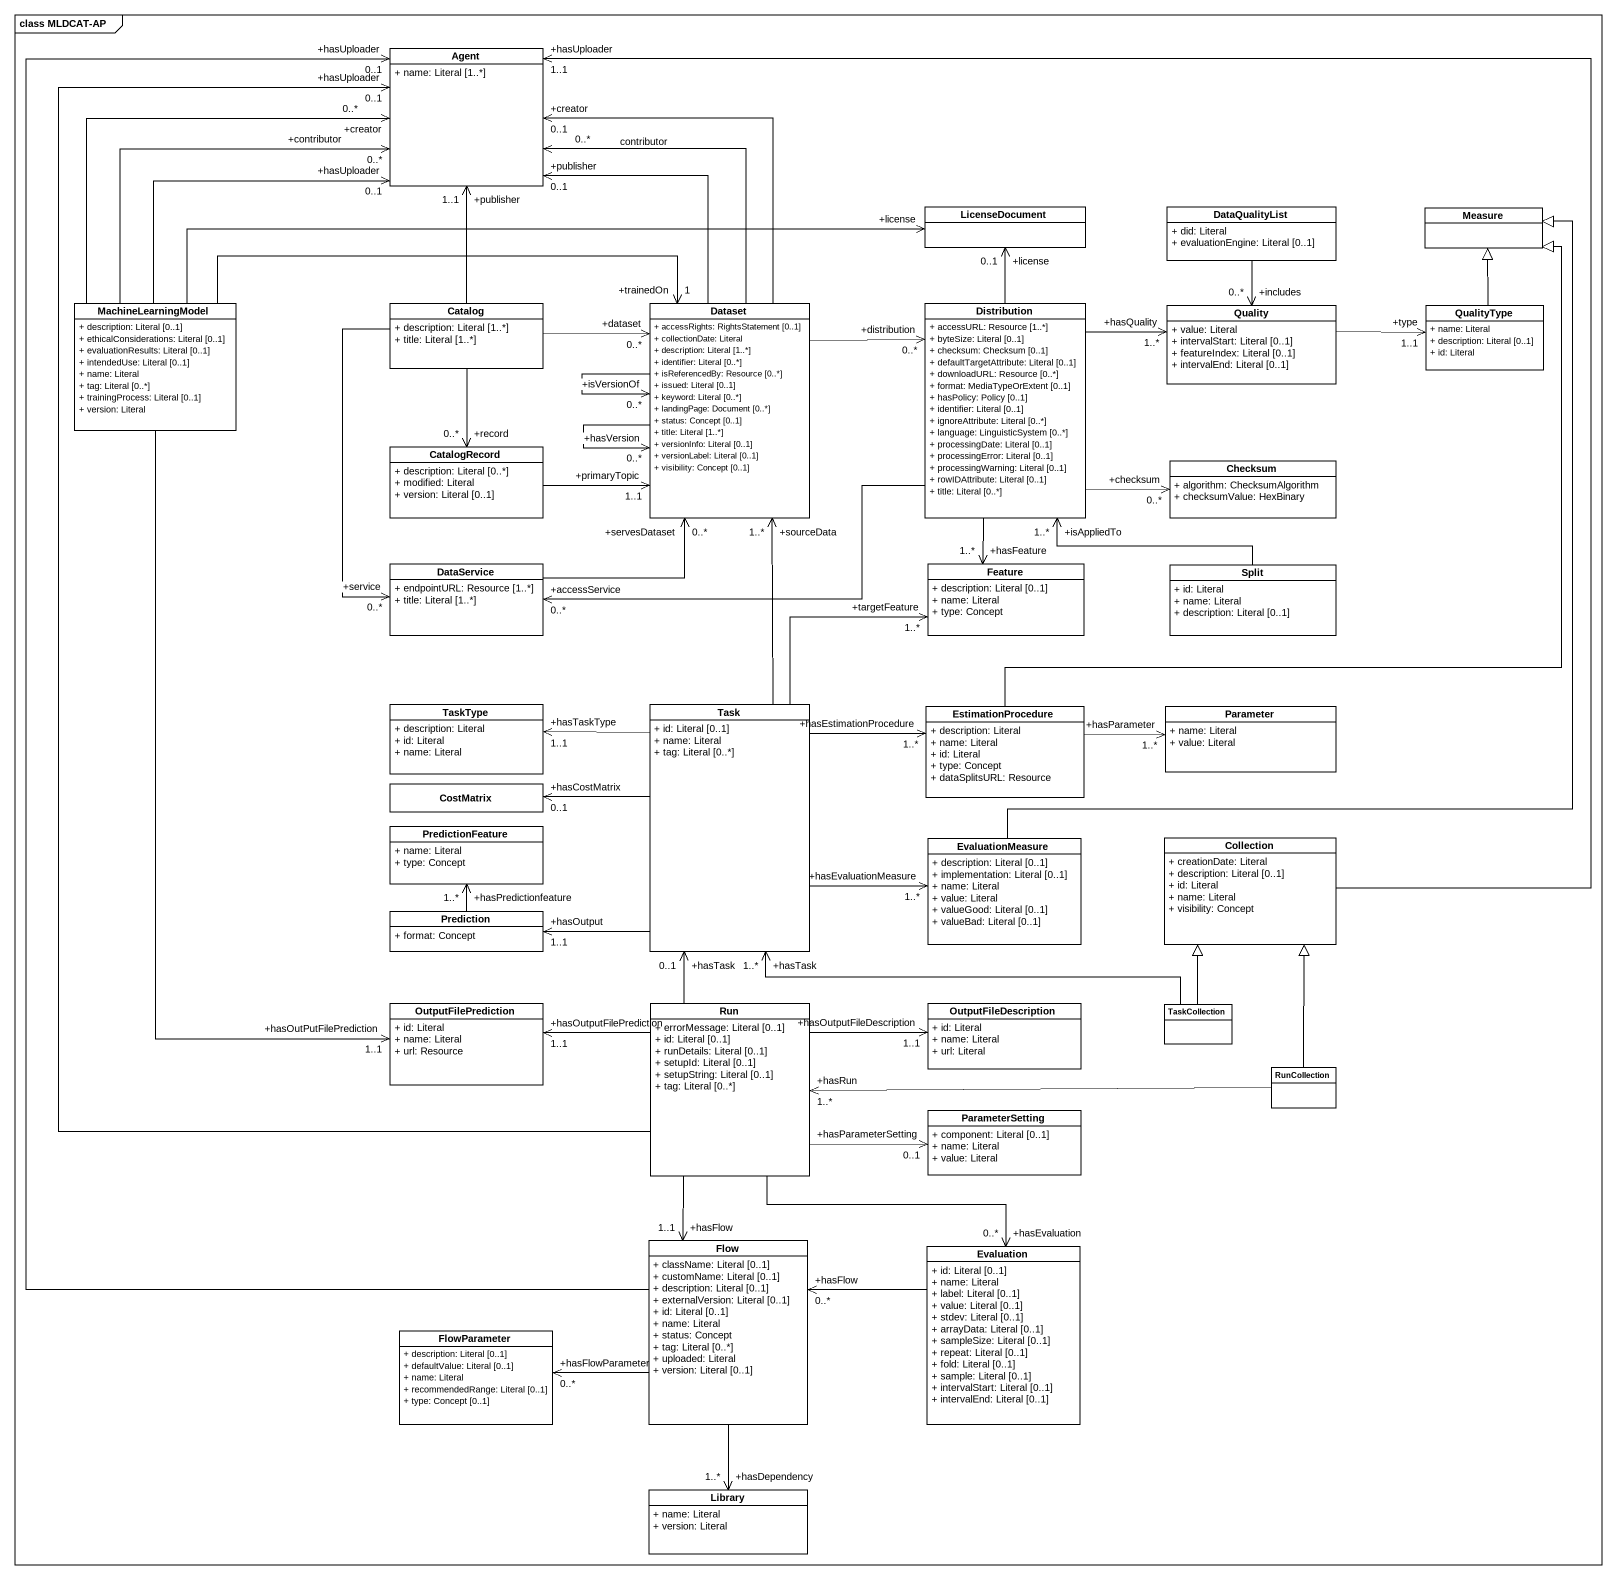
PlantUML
@startuml
mainframe class MLDCAT-AP
hide circle
hide empty members
skinparam classAttributeIconSize 0
class "Agent" as Agent_ {
  + name: Literal [1..*]
}
class LicenseDocument
class DataQualityList {
  + did: Literal
  + evaluationEngine: Literal [0..1]
}
class Measure
class MachineLearningModel {
  + description: Literal [0..1]
  + ethicalConsiderations: Literal [0..1]
  + evaluationResults: Literal [0..1]
  + intendedUse: Literal [0..1]
  + name: Literal
  + tag: Literal [0..*]
  + trainingProcess: Literal [0..1]
  + version: Literal
}
class Catalog {
  + description: Literal [1..*]
  + title: Literal [1..*]
}
class Dataset {
  + accessRights: RightsStatement [0..1]
  + collectionDate: Literal
  + description: Literal [1..*]
  + identifier: Literal [0..*]
  + isReferencedBy: Resource [0..*]
  + issued: Literal [0..1]
  + keyword: Literal [0..*]
  + landingPage: Document [0..*]
  + status: Concept [0..1]
  + title: Literal [1..*]
  + versionInfo: Literal [0..1]
  + versionLabel: Literal [0..1]
  + visibility: Concept [0..1]
}
class Distribution {
  + accessURL: Resource [1..*]
  + byteSize: Literal [0..1]
  + checksum: Checksum [0..1]
  + defaultTargetAttribute: Literal [0..1]
  + downloadURL: Resource [0..*]
  + format: MediaTypeOrExtent [0..1]
  + hasPolicy: Policy [0..1]
  + identifier: Literal [0..1]
  + ignoreAttribute: Literal [0..*]
  + language: LinguisticSystem [0..*]
  + processingDate: Literal [0..1]
  + processingError: Literal [0..1]
  + processingWarning: Literal [0..1]
  + rowIDAttribute: Literal [0..1]
  + title: Literal [0..*]
}
class Quality {
  + value: Literal
  + intervalStart: Literal [0..1]
  + featureIndex: Literal [0..1]
  + intervalEnd: Literal [0..1]
}
class QualityType {
  + name: Literal
  + description: Literal [0..1]
  + id: Literal
}
class CatalogRecord {
  + description: Literal [0..*]
  + modified: Literal
  + version: Literal [0..1]
}
class Checksum {
  + algorithm: ChecksumAlgorithm
  + checksumValue: HexBinary
}
class DataService {
  + endpointURL: Resource [1..*]
  + title: Literal [1..*]
}
class Feature {
  + description: Literal [0..1]
  + name: Literal
  + type: Concept
}
class "Split" as Split_ {
  + id: Literal
  + name: Literal
  + description: Literal [0..1]
}
class TaskType {
  + description: Literal
  + id: Literal
  + name: Literal
}
class Task {
  + id: Literal [0..1]
  + name: Literal
  + tag: Literal [0..*]
}
class EstimationProcedure {
  + description: Literal
  + name: Literal
  + id: Literal
  + type: Concept
  + dataSplitsURL: Resource
}
class Parameter {
  + name: Literal
  + value: Literal
}
class CostMatrix
class PredictionFeature {
  + name: Literal
  + type: Concept
}
class EvaluationMeasure {
  + description: Literal [0..1]
  + implementation: Literal [0..1]
  + name: Literal
  + value: Literal
  + valueGood: Literal [0..1]
  + valueBad: Literal [0..1]
}
class Collection {
  + creationDate: Literal
  + description: Literal [0..1]
  + id: Literal
  + name: Literal
  + visibility: Concept
}
class Prediction {
  + format: Concept
}
class OutputFilePrediction {
  + id: Literal
  + name: Literal
  + url: Resource
}
class Run {
  + errorMessage: Literal [0..1]
  + id: Literal [0..1]
  + runDetails: Literal [0..1]
  + setupId: Literal [0..1]
  + setupString: Literal [0..1]
  + tag: Literal [0..*]
}
class OutputFileDescription {
  + id: Literal
  + name: Literal
  + url: Literal
}
class TaskCollection
class RunCollection
class ParameterSetting {
  + component: Literal [0..1]
  + name: Literal
  + value: Literal
}
class Flow {
  + className: Literal [0..1]
  + customName: Literal [0..1]
  + description: Literal [0..1]
  + externalVersion: Literal [0..1]
  + id: Literal [0..1]
  + name: Literal
  + status: Concept
  + tag: Literal [0..*]
  + uploaded: Literal
  + version: Literal [0..1]
}
class Evaluation {
  + id: Literal [0..1]
  + name: Literal
  + label: Literal [0..1]
  + value: Literal [0..1]
  + stdev: Literal [0..1]
  + arrayData: Literal [0..1]
  + sampleSize: Literal [0..1]
  + repeat: Literal [0..1]
  + fold: Literal [0..1]
  + sample: Literal [0..1]
  + intervalStart: Literal [0..1]
  + intervalEnd: Literal [0..1]
}
class FlowParameter {
  + description: Literal [0..1]
  + defaultValue: Literal [0..1]
  + name: Literal
  + recommendedRange: Literal [0..1]
  + type: Concept [0..1]
}
class Library {
  + name: Literal
  + version: Literal
}
DataQualityList --> "+includes\n0..*" Quality
MachineLearningModel -up-> "+hasUploader\n0..1" Agent_
MachineLearningModel -up-> "+creator\n0..*" Agent_
MachineLearningModel -up-> "+contributor\n0..*" Agent_
MachineLearningModel -right-> "+license" LicenseDocument
MachineLearningModel -right-> "+trainedOn\n1" Dataset
MachineLearningModel --> "+hasOutPutFilePrediction\n1..1" OutputFilePrediction
Catalog -up-> "+publisher\n1..1" Agent_
Catalog -right-> "+dataset\n0..*" Dataset
Catalog --> "+record\n0..*" CatalogRecord
Catalog --> "+service\n0..*" DataService
Dataset -up-> "+creator\n0..1" Agent_
Dataset -up-> "+publisher\n0..1" Agent_
Dataset -up-> "0..*" Agent_ : contributor
Dataset --> "+isVersionOf\n0..*" Dataset
Dataset --> "+hasVersion\n0..*" Dataset
Dataset -right-> "+distribution\n0..*" Distribution
Distribution -up-> "+license\n0..1" LicenseDocument
Distribution -right-> "+hasQuality\n1..*" Quality
Distribution -right-> "+checksum\n0..*" Checksum
Distribution -left-> "+accessService\n0..*" DataService
Distribution --> "+hasFeature\n1..*" Feature
Quality -right-> "+type\n1..1" QualityType
QualityType -up-|> Measure
CatalogRecord -right-> "+primaryTopic\n1..1" Dataset
DataService -up-> "+servesDataset\n0..*" Dataset
Split_ -up-> "+isAppliedTo\n1..*" Distribution
Task -up-> "+sourceData\n1..*" Dataset
Task -up-> "+targetFeature\n1..*" Feature
Task -left-> "+hasTaskType\n1..1" TaskType
Task -right-> "+hasEstimationProcedure\n1..*" EstimationProcedure
Task -left-> "+hasCostMatrix\n0..1" CostMatrix
Task -right-> "+hasEvaluationMeasure\n1..*" EvaluationMeasure
Task -left-> "+hasOutput\n1..1" Prediction
EstimationProcedure -up-|> Measure
EstimationProcedure -right-> "+hasParameter\n1..*" Parameter
EvaluationMeasure -up-|> Measure
Collection -up-> "+hasUploader\n1..1" Agent_
Prediction -up-> "+hasPredictionfeature\n1..*" PredictionFeature
Run -up-> "+hasUploader\n0..1" Agent_
Run -up-> "+hasTask\n0..1" Task
Run -left-> "+hasOutputFilePrediction\n1..1" OutputFilePrediction
Run -right-> "+hasOutputFileDescription\n1..1" OutputFileDescription
Run -right-> "+hasParameterSetting\n0..1" ParameterSetting
Run --> "+hasFlow\n1..1" Flow
Run --> "+hasEvaluation\n0..*" Evaluation
TaskCollection -left-> "+hasTask\n1..*" Task
TaskCollection -up-|> Collection
RunCollection -up-|> Collection
RunCollection -left-> "+hasRun\n1..*" Run
Flow -up-> "+hasUploader\n0..1" Agent_
Flow -left-> "+hasFlowParameter\n0..*" FlowParameter
Flow --> "+hasDependency\n1..*" Library
Evaluation -left-> "+hasFlow\n0..*" Flow
@enduml
